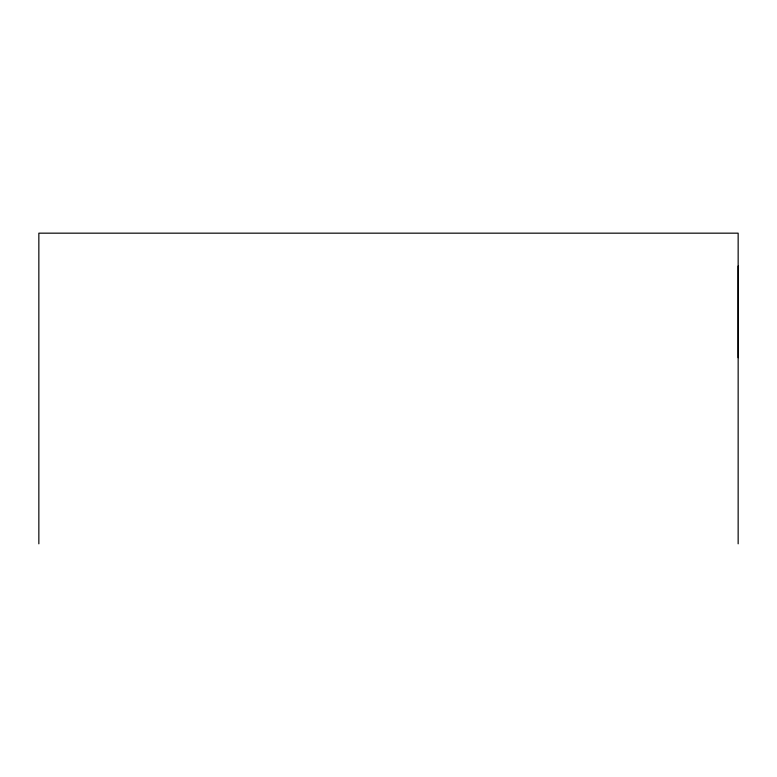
<?xml version="1.0" encoding="UTF-8"?>
<svg xmlns="http://www.w3.org/2000/svg" width="777" height="777" viewBox="0 0 777 777"><rect width="100%" height="100%" fill="white"/><g stroke="black" fill="none" stroke-linecap="round" stroke-linejoin="round"><path stroke-width="1.17" d="M738.15 357.711L738.15 266.045M738.15 543.832L738.15 233.168L38.85 233.168L38.85 543.832"/></g></svg>
